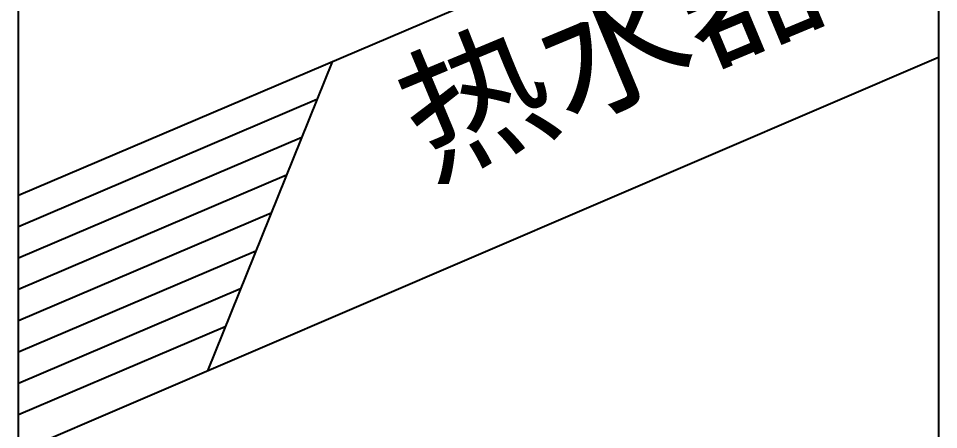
# Model space of a CAD drawing. Header units: millimetres. Extents: x 351279 to 387190, y -1289537 to -1277077.
# Drawn here: x 358799.8 to 359207.9, y -1283632.9 to -1283450.4 of the extents above; entities that cross this region are included whole.
import ezdxf

# ---------------------------------------------------------------- set-up
doc = ezdxf.new("R2010")
doc.units = ezdxf.units.MM
doc.header["$LTSCALE"] = 20
doc.styles.get("Standard").update_dxf_attribs({"font": 'SimSun.ttf', "height": 85})

# ---------------------------------------------------------------- blocks, each defined once
blk = doc.blocks.new('fhfghfghdf')
at = {"color": 252}
for p, q in [((-89804.84, 5990.85), (-90212.93, 5816.97)), ((-89804.84, 5878.21), (-90212.93, 5703.06)), ((-90073.74, 5876.27), (-90129.11, 5739.04)), ((-90080.52, 5859.47), (-90212.93, 5803.05)), ((-90087.29, 5842.67), (-90212.93, 5789.14)), ((-90094.07, 5825.87), (-90212.93, 5775.23)), ((-90100.85, 5809.07), (-90212.93, 5761.31)), ((-90107.63, 5792.26), (-90212.93, 5747.4)), ((-90114.41, 5775.46), (-90212.93, 5733.48)), ((-90121.19, 5758.66), (-90212.93, 5719.57))]:
    blk.add_line(p, q, dxfattribs=at)
blk.add_lwpolyline([(-90164.93, 6150.56), (-89852.84, 6150.56, -0.414214), (-89804.84, 6102.56), (-89804.84, 5568.81, -0.414214), (-89852.84, 5520.81), (-90164.93, 5520.81, -0.414214), (-90212.93, 5568.81), (-90212.93, 6102.56, -0.414214)], format="xyb", close=True, dxfattribs=at)
at = {"color": 4, "insert": (-90049.43, 5868.43), "char_height": 48, "width": 757.8712, "attachment_point": 1, "rotation": 22.6368}
blk.add_mtext('{\\fSimHei|b0|i0|c134|p2;热水器}', dxfattribs=at)

msp = doc.modelspace()

# ---------------------------------------------------------------- block references
at = {"lineweight": 5}
msp.add_blockref('fhfghfghdf', (449012.73, -1289345.926), dxfattribs=at)

doc.saveas('drawing.dxf')
